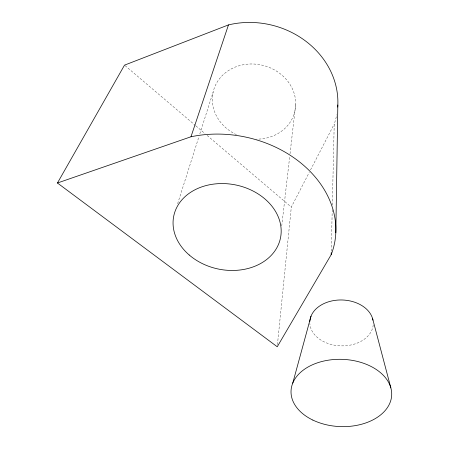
<?xml version="1.0" encoding="UTF-8"?>
<svg xmlns="http://www.w3.org/2000/svg" width="449" height="449" viewBox="0 0 449 449"><rect width="100%" height="100%" fill="white"/><g stroke="black" fill="none" stroke-linecap="round" stroke-linejoin="round"><path stroke-width="0.34" stroke-dasharray="2.25 1.68" d="M331.261 251.204L332.232 209.301M332.333 205.114L334.213 124.104A84.131 74.809 14.6 0 0 336.716 114.731M277.448 344.675L291.311 207.096L309.238 172.41M281.736 225.959L289.695 156.6M290.015 153.827L295.745 103.887M177.636 203.7L198.986 136.53M199.827 133.869L213.146 91.966M310.517 169.935L334.213 124.104M125.047 65.599L195.388 125.462M195.921 125.916L204.98 133.622M207.112 135.441L291.311 207.096M236.483 134.706A41.998 37.284 14.5 0 1 224.764 73.294A41.998 37.284 14.5 0 1 292.147 88.301A41.998 37.284 14.5 0 1 256.491 139.162M373.22 324.857A31.75 22.95 1.7 0 1 341.201 345.87A31.75 22.95 1.7 0 1 309.827 323.448"/><path stroke-width="0.67" d="M335.818 232.784L337.833 104.987M337.715 107.081A84.131 74.809 14.6 0 0 228.462 24.914L124.513 65.144L57.444 183.001L277.241 346.763L331.177 254.695L331.227 252.602M292.737 383.171L311.011 316.208M57.444 183.001L190.977 136.771L228.462 24.914M372.659 318.841L390.849 387.874M190.977 136.771A109.27 86.326 11.7 0 1 302.284 164.182A109.27 86.326 11.7 0 1 331.177 254.695M309.832 321.462A31.75 22.95 1.7 0 1 340.011 299.977A31.75 22.95 1.7 0 1 372.973 320.165M189.197 254.976A54.486 42.93 11.6 0 0 279.446 241.865A54.486 42.93 11.6 0 0 212.708 184.225A54.486 42.93 11.6 0 0 189.197 254.976M312.841 420.073A50.372 33.641 2.3 0 0 391.556 396.736A50.372 33.641 2.3 0 0 319.699 362.113A50.372 33.641 2.3 0 0 312.841 420.073"/></g></svg>
